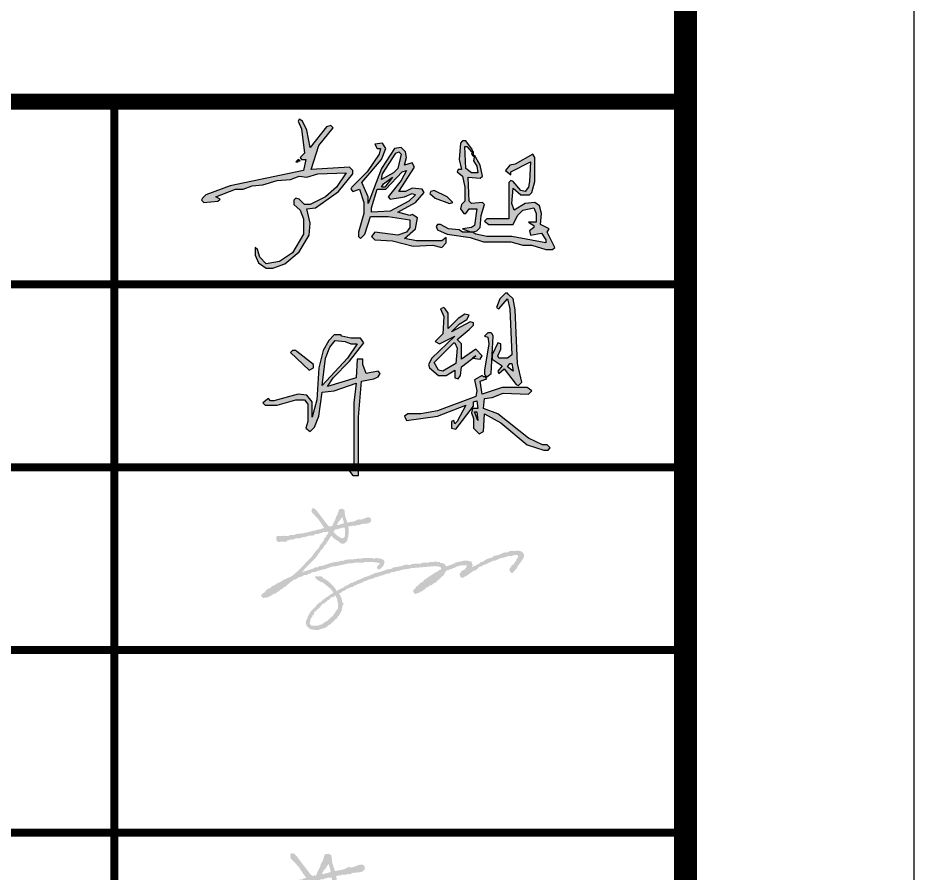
# Model space of a CAD drawing. Extents: x 169490 to 7584583, y -2399407 to 1374371.
# Drawn here: x 268354 to 272275, y 824016 to 827758 of the extents above; entities that cross this region are included whole.
import ezdxf

# ---------------------------------------------------------------- set-up
doc = ezdxf.new("R2010")
doc.units = 0
doc.header["$LTSCALE"] = 100
doc.layers.get('0').update_dxf_attribs({"linetype": 'CONTINUOUS'})
doc.layers.add('图框', color=140, linetype='CONTINUOUS')
doc.layers.add('折板线', color=127, linetype='CONTINUOUS')

# ---------------------------------------------------------------- blocks, each defined once
blk = doc.blocks.new('2q3q2342q35q2343r5q23rwetr')
at = {"layer": '图框'}
for points, const_width in [([(3534617.7, 3134510.4), (3527617.7, 3134510.4)], 70), ([(3527617.7, 3134510.4), (3534617.7, 3134510.4)], 70), ([(3532117.7, 3128110.4), (3532117.7, 3134510.4)], 35), ([(3527617.7, 3133710.4), (3534617.7, 3133710.4)], 35), ([(3527617.7, 3132910.4), (3534617.7, 3132910.4)], 35), ([(3527617.7, 3132110.4), (3534617.7, 3132110.4)], 35), ([(3527617.7, 3131310.4), (3534617.7, 3131310.4)], 35)]:
    blk.add_lwpolyline(points, dxfattribs=dict(at, const_width=const_width))
blk = doc.blocks.new('ljc')
at = {"linetype": 'Continuous'}
h = blk.add_hatch(color=0, dxfattribs=at)
h.paths.add_polyline_path([(2022.82, 1567.67), (2018.82, 1563.67), (2019.82, 1561.67), (2023.82, 1561.67), (2021.82, 1551.67), (1954.82, 1537.67), (1932.82, 1529.67), (1929.82, 1526.67), (1928.82, 1524.67), (1930.82, 1522.67), (1943.82, 1523.67), (1945.82, 1525.67), (1941.82, 1527.67), (1959.82, 1534.67), (1966.82, 1534.67), (1974.82, 1537.67), (1984.82, 1538.67), (1997.82, 1542.67), (2009.82, 1543.67), (2017.82, 1546.67), (2024.82, 1545.67), (2034.82, 1548.67), (2060.82, 1549.67), (2051.82, 1536.67), (2041.82, 1527.67), (2027.82, 1520.67), (2022.82, 1520.67), (2017.82, 1525.67), (2014.82, 1526.67), (2012.82, 1524.67), (2012.82, 1520.67), (2018.82, 1515.67), (2021.82, 1507.67), (2021.82, 1493.67), (2011.82, 1476.67), (1999.82, 1468.67), (1987.82, 1466.67), (1981.82, 1472.67), (1979.82, 1479.67), (1977.82, 1481.67), (1977.82, 1474.67), (1980.82, 1467.67), (1987.82, 1462.67), (1993.82, 1462.67), (2004.82, 1466.67), (2017.82, 1477.67), (2026.82, 1492.67), (2027.82, 1503.67), (2024.82, 1516.67), (2032.82, 1517.67), (2053.82, 1532.67), (2066.82, 1548.67), (2066.82, 1551.67), (2063.82, 1554.67), (2028.82, 1552.67), (2035.82, 1574.67), (2048.82, 1590.67), (2046.82, 1592.67), (2042.82, 1591.67), (2027.82, 1572.67), (2024.82, 1588.67), (2020.82, 1596.67), (2017.82, 1598.67), (2016.82, 1596.67), (2019.82, 1589.67)])
h.paths.add_polyline_path([(2080.82, 1521.67), (2080.82, 1527.67), (2074.82, 1540.67), (2092.82, 1561.67), (2096.82, 1571.67), (2093.82, 1576.67), (2086.82, 1575.67), (2088.82, 1571.67), (2091.82, 1571.67), (2090.82, 1566.67), (2079.82, 1550.67), (2065.82, 1536.67), (2064.82, 1534.67), (2066.82, 1532.67), (2072.82, 1534.67), (2076.82, 1522.67), (2076.82, 1512.67), (2071.82, 1495.67), (2071.82, 1491.67), (2073.82, 1489.67), (2077.82, 1493.67), (2082.82, 1509.67), (2098.82, 1509.67), (2118.82, 1506.67), (2118.82, 1499.67), (2115.82, 1495.67), (2107.82, 1492.67), (2086.82, 1495.67), (2083.82, 1491.67), (2086.82, 1488.67), (2102.82, 1487.67), (2121.82, 1482.67), (2139.82, 1483.67), (2147.82, 1481.67), (2151.82, 1485.67), (2151.82, 1490.67), (2147.82, 1487.67), (2124.82, 1487.67), (2113.82, 1489.67), (2123.82, 1498.67), (2125.82, 1508.67), (2120.82, 1511.67), (2118.82, 1510.67), (2107.82, 1513.67), (2123.82, 1522.67), (2131.82, 1531.67), (2129.82, 1534.67), (2120.82, 1535.67), (2114.82, 1532.67), (2108.82, 1532.67), (2122.82, 1554.67), (2120.82, 1558.67), (2113.82, 1556.67), (2115.82, 1563.67), (2114.82, 1568.67), (2110.82, 1572.67), (2104.82, 1571.67), (2092.82, 1553.67)])
h.paths.add_polyline_path([(2088.82, 1534.67), (2096.82, 1534.67), (2111.82, 1550.67), (2115.82, 1551.67), (2110.82, 1542.67), (2098.82, 1527.67), (2100.82, 1525.67), (2113.82, 1527.67), (2120.82, 1530.67), (2123.82, 1529.67), (2117.82, 1523.67), (2100.82, 1514.67), (2083.82, 1513.67), (2083.82, 1517.67)], flags=16)
h.paths.add_polyline_path([(2092.82, 1536.67), (2094.82, 1539.67), (2102.82, 1545.67), (2095.82, 1536.67)], flags=16)
h.paths.add_polyline_path([(2092.82, 1543.67), (2093.82, 1548.67), (2105.82, 1567.67), (2108.82, 1568.67), (2110.82, 1566.67), (2107.82, 1553.67), (2103.82, 1549.67)], flags=16)
h.paths.add_polyline_path([(2140.82, 1533.67), (2137.82, 1532.67), (2136.82, 1530.67), (2141.82, 1526.67), (2154.82, 1521.67), (2157.82, 1522.67), (2152.82, 1527.67)])
h.paths.add_polyline_path([(2174.82, 1521.67), (2172.82, 1523.67), (2171.82, 1545.67), (2182.82, 1544.67), (2184.82, 1546.67), (2182.82, 1556.67), (2177.82, 1565.67), (2176.82, 1560.67), (2179.82, 1555.67), (2180.82, 1549.67), (2174.82, 1549.67), (2169.82, 1553.67), (2168.82, 1573.67), (2170.82, 1573.67), (2174.82, 1568.67), (2175.82, 1570.67), (2169.82, 1578.67), (2166.82, 1578.67), (2164.82, 1576.67), (2163.82, 1561.67), (2165.82, 1552.67), (2162.82, 1552.67), (2161.82, 1550.67), (2166.82, 1546.67), (2168.82, 1536.67), (2168.82, 1523.67), (2165.82, 1520.67), (2164.82, 1516.67), (2167.82, 1512.67), (2169.82, 1512.67), (2172.82, 1516.67), (2179.82, 1516.67), (2177.82, 1501.67), (2174.82, 1499.67), (2166.82, 1498.67), (2174.82, 1495.67), (2179.82, 1496.67), (2182.82, 1499.67), (2183.82, 1510.67), (2186.82, 1520.67), (2184.82, 1522.67)])
h.paths.add_polyline_path([(2232.82, 1541.67), (2232.82, 1563.67), (2230.82, 1566.67), (2214.82, 1557.67), (2209.82, 1556.67), (2205.82, 1551.67), (2210.82, 1547.67), (2210.82, 1550.67), (2228.82, 1559.67), (2227.82, 1541.67), (2226.82, 1536.67), (2223.82, 1532.67), (2219.82, 1533.67), (2212.82, 1541.67), (2210.82, 1542.67), (2208.82, 1540.67), (2208.82, 1507.67), (2188.82, 1507.67), (2186.82, 1505.67), (2190.82, 1502.67), (2212.82, 1502.67), (2216.82, 1510.67), (2221.82, 1515.67), (2231.82, 1517.67), (2233.82, 1512.67), (2233.82, 1504.67), (2226.82, 1504.67), (2231.82, 1501.67), (2231.82, 1499.67), (2227.82, 1496.67), (2228.82, 1492.67), (2238.82, 1494.67), (2242.82, 1488.67), (2242.82, 1485.67), (2211.82, 1491.67), (2188.82, 1491.67), (2178.82, 1493.67), (2175.82, 1495.67), (2166.82, 1495.67), (2163.82, 1497.67), (2153.82, 1498.67), (2146.82, 1502.67), (2143.82, 1502.67), (2142.82, 1500.67), (2143.82, 1497.67), (2152.82, 1493.67), (2173.82, 1490.67), (2185.82, 1486.67), (2210.82, 1486.67), (2221.82, 1483.67), (2229.82, 1483.67), (2242.82, 1479.67), (2248.82, 1479.67), (2250.82, 1481.67), (2243.82, 1495.67), (2245.82, 1498.67), (2237.82, 1502.67), (2238.82, 1512.67), (2236.82, 1519.67), (2232.82, 1522.67), (2223.82, 1521.67), (2213.82, 1515.67), (2211.82, 1521.67), (2212.82, 1535.67), (2219.82, 1529.67), (2227.82, 1529.67), (2229.82, 1531.67)])
at = {"color": 0, "linetype": 'Continuous', "elevation": 16426272}
for points in [[(1929.82, 1526.67), (1928.82, 1524.67), (1930.82, 1522.67), (1943.82, 1523.67), (1945.82, 1525.67), (1941.82, 1527.67), (1959.82, 1534.67), (1966.82, 1534.67), (1974.82, 1537.67), (1984.82, 1538.67), (1997.82, 1542.67), (2009.82, 1543.67), (2017.82, 1546.67), (2024.82, 1545.67), (2034.82, 1548.67), (2060.82, 1549.67), (2051.82, 1536.67), (2041.82, 1527.67), (2027.82, 1520.67), (2022.82, 1520.67), (2017.82, 1525.67), (2014.82, 1526.67), (2012.82, 1524.67), (2012.82, 1520.67), (2018.82, 1515.67), (2021.82, 1507.67), (2021.82, 1493.67), (2011.82, 1476.67), (1999.82, 1468.67), (1987.82, 1466.67), (1981.82, 1472.67), (1979.82, 1479.67), (1977.82, 1481.67), (1977.82, 1474.67), (1980.82, 1467.67), (1987.82, 1462.67), (1993.82, 1462.67), (2004.82, 1466.67), (2017.82, 1477.67), (2026.82, 1492.67), (2027.82, 1503.67), (2024.82, 1516.67), (2032.82, 1517.67), (2053.82, 1532.67), (2066.82, 1548.67), (2066.82, 1551.67), (2063.82, 1554.67), (2028.82, 1552.67), (2035.82, 1574.67), (2048.82, 1590.67), (2046.82, 1592.67), (2042.82, 1591.67), (2027.82, 1572.67), (2024.82, 1588.67), (2020.82, 1596.67), (2017.82, 1598.67), (2016.82, 1596.67), (2019.82, 1589.67), (2022.82, 1567.67), (2018.82, 1563.67), (2019.82, 1561.67), (2023.82, 1561.67), (2021.82, 1551.67), (1954.82, 1537.67), (1932.82, 1529.67), (1929.82, 1526.67)], [(2162.82, 1552.67), (2161.82, 1550.67), (2166.82, 1546.67), (2168.82, 1536.67), (2168.82, 1523.67), (2165.82, 1520.67), (2164.82, 1516.67), (2167.82, 1512.67), (2169.82, 1512.67), (2172.82, 1516.67), (2179.82, 1516.67), (2177.82, 1501.67), (2174.82, 1499.67), (2166.82, 1498.67), (2174.82, 1495.67), (2179.82, 1496.67), (2182.82, 1499.67), (2183.82, 1510.67), (2186.82, 1520.67), (2184.82, 1522.67), (2174.82, 1521.67), (2172.82, 1523.67), (2171.82, 1545.67), (2182.82, 1544.67), (2184.82, 1546.67), (2182.82, 1556.67), (2177.82, 1565.67), (2176.82, 1560.67), (2179.82, 1555.67), (2180.82, 1549.67), (2174.82, 1549.67), (2169.82, 1553.67), (2168.82, 1573.67), (2170.82, 1573.67), (2174.82, 1568.67), (2175.82, 1570.67), (2169.82, 1578.67), (2166.82, 1578.67), (2164.82, 1576.67), (2163.82, 1561.67), (2165.82, 1552.67), (2162.82, 1552.67)], [(2065.82, 1536.67), (2064.82, 1534.67), (2066.82, 1532.67), (2072.82, 1534.67), (2076.82, 1522.67), (2076.82, 1512.67), (2071.82, 1495.67), (2071.82, 1491.67), (2073.82, 1489.67), (2077.82, 1493.67), (2082.82, 1509.67), (2098.82, 1509.67), (2118.82, 1506.67), (2118.82, 1499.67), (2115.82, 1495.67), (2107.82, 1492.67), (2086.82, 1495.67), (2083.82, 1491.67), (2086.82, 1488.67), (2102.82, 1487.67), (2121.82, 1482.67), (2139.82, 1483.67), (2147.82, 1481.67), (2151.82, 1485.67), (2151.82, 1490.67), (2147.82, 1487.67), (2124.82, 1487.67), (2113.82, 1489.67), (2123.82, 1498.67), (2125.82, 1508.67), (2120.82, 1511.67), (2118.82, 1510.67), (2107.82, 1513.67), (2123.82, 1522.67), (2131.82, 1531.67), (2129.82, 1534.67), (2120.82, 1535.67), (2114.82, 1532.67), (2108.82, 1532.67), (2122.82, 1554.67), (2120.82, 1558.67), (2113.82, 1556.67), (2115.82, 1563.67), (2114.82, 1568.67), (2110.82, 1572.67), (2104.82, 1571.67), (2092.82, 1553.67), (2080.82, 1521.67), (2080.82, 1527.67), (2074.82, 1540.67), (2092.82, 1561.67), (2096.82, 1571.67), (2093.82, 1576.67), (2086.82, 1575.67), (2088.82, 1571.67), (2091.82, 1571.67), (2090.82, 1566.67), (2079.82, 1550.67), (2065.82, 1536.67)], [(2092.82, 1543.67), (2093.82, 1548.67), (2105.82, 1567.67), (2108.82, 1568.67), (2110.82, 1566.67), (2107.82, 1553.67), (2103.82, 1549.67), (2092.82, 1543.67)], [(2176.82, 1568.67), (2175.82, 1569.67), (2174.82, 1566.67), (2176.82, 1564.67), (2176.82, 1568.67)], [(2015.82, 1560.67), (2014.82, 1559.67), (2016.82, 1559.67), (2015.82, 1560.67)], [(2016.82, 1561.67), (2015.82, 1560.67), (2018.82, 1560.67), (2016.82, 1561.67)], [(2143.82, 1502.67), (2142.82, 1500.67), (2143.82, 1497.67), (2152.82, 1493.67), (2173.82, 1490.67), (2185.82, 1486.67), (2210.82, 1486.67), (2221.82, 1483.67), (2229.82, 1483.67), (2242.82, 1479.67), (2248.82, 1479.67), (2250.82, 1481.67), (2243.82, 1495.67), (2245.82, 1498.67), (2237.82, 1502.67), (2238.82, 1512.67), (2236.82, 1519.67), (2232.82, 1522.67), (2223.82, 1521.67), (2213.82, 1515.67), (2211.82, 1521.67), (2212.82, 1535.67), (2219.82, 1529.67), (2227.82, 1529.67), (2229.82, 1531.67), (2232.82, 1541.67), (2232.82, 1563.67), (2230.82, 1566.67), (2214.82, 1557.67), (2209.82, 1556.67), (2205.82, 1551.67), (2210.82, 1547.67), (2210.82, 1550.67), (2228.82, 1559.67), (2227.82, 1541.67), (2226.82, 1536.67), (2223.82, 1532.67), (2219.82, 1533.67), (2212.82, 1541.67), (2210.82, 1542.67), (2208.82, 1540.67), (2208.82, 1507.67), (2188.82, 1507.67), (2186.82, 1505.67), (2190.82, 1502.67), (2212.82, 1502.67), (2216.82, 1510.67), (2221.82, 1515.67), (2231.82, 1517.67), (2233.82, 1512.67), (2233.82, 1504.67), (2226.82, 1504.67), (2231.82, 1501.67), (2231.82, 1499.67), (2227.82, 1496.67), (2228.82, 1492.67), (2238.82, 1494.67), (2242.82, 1488.67), (2242.82, 1485.67), (2211.82, 1491.67), (2188.82, 1491.67), (2178.82, 1493.67), (2175.82, 1495.67), (2166.82, 1495.67), (2163.82, 1497.67), (2153.82, 1498.67), (2146.82, 1502.67), (2143.82, 1502.67)], [(2083.82, 1513.67), (2083.82, 1517.67), (2088.82, 1534.67), (2096.82, 1534.67), (2111.82, 1550.67), (2115.82, 1551.67), (2110.82, 1542.67), (2098.82, 1527.67), (2100.82, 1525.67), (2113.82, 1527.67), (2120.82, 1530.67), (2123.82, 1529.67), (2117.82, 1523.67), (2100.82, 1514.67), (2083.82, 1513.67)], [(2092.82, 1536.67), (2094.82, 1539.67), (2102.82, 1545.67), (2095.82, 1536.67), (2092.82, 1536.67)], [(2137.82, 1532.67), (2136.82, 1530.67), (2141.82, 1526.67), (2154.82, 1521.67), (2157.82, 1522.67), (2152.82, 1527.67), (2140.82, 1533.67), (2137.82, 1532.67)]]:
    blk.add_lwpolyline(points, dxfattribs=at)
blk = doc.blocks.new('A$C6AF37BC7')
h = blk.add_hatch(color=256)
h.paths.add_polyline_path([(660, -48), (672, -48), (678, -96)], flags=16)
h.paths.add_polyline_path([(708, 144), (702, 150), (660, 126), (672, 66), (666, 36), (456, -42), (366, -60), (294, -60), (276, -72), (288, -96), (456, -72), (612, -12), (564, -102), (552, -114), (546, -96), (534, -102), (534, -138), (558, -144), (654, -18), (654, 6), (672, 12), (678, -30), (648, -30), (642, -54), (654, -84), (654, -138), (684, -168), (708, -156), (714, -60), (804, -108), (948, -228), (1038, -258), (1062, -258), (1074, -246), (1056, -228), (1032, -228), (954, -192), (786, -60), (708, -30), (714, 24), (756, 30), (816, 54), (954, 48), (972, 66), (948, 84), (810, 84), (702, 48), (690, 120), (726, 132), (720, 144)])
h.paths.add_polyline_path([(852, 216), (864, 216), (870, 174), (840, 198)], flags=16)
h.paths.add_polyline_path([(-312, 282), (-318, 288), (-336, 288), (-348, 276), (-246, 180), (-222, 192), (-222, 210)], flags=17)
h.paths.add_polyline_path([(546, 330), (552, 330), (564, 300), (558, 216), (486, 174), (462, 180), (438, 222)], flags=16)
h.paths.add_polyline_path([(-102, 342), (-48, 336), (-18, 324), (18, 324), (-36, 246), (-174, 96), (-156, 246), (-132, 306)], flags=16)
h.paths.add_polyline_path([(-66, 366), (-72, 372), (-108, 372), (-138, 342), (-168, 288), (-192, 192), (-204, 18), (-228, -78), (-228, 6), (-258, 42), (-306, 48), (-438, 12), (-456, 12), (-468, 24), (-498, 0), (-486, -12), (-420, -12), (-318, 18), (-270, 18), (-252, -6), (-252, -102), (-264, -138), (-240, -156), (-216, -132), (-192, -72), (-174, 60), (-108, 66), (12, 108), (0, 0), (0, -366), (-18, -342), (-24, -372), (-6, -396), (24, -396), (24, -78), (42, 120), (108, 132), (132, 144), (144, 162), (132, 174), (66, 162), (48, 210), (48, 240), (18, 240), (12, 138), (-144, 90), (-114, 138), (-24, 228), (54, 330), (36, 354), (-18, 354)])
h.paths.add_polyline_path([(756, 378), (750, 384), (732, 384), (714, 366), (732, 360), (738, 324), (714, 180), (714, 156), (726, 144), (750, 162), (762, 366)])
h.paths.add_polyline_path([(498, 516), (492, 522), (474, 516), (492, 474), (486, 378), (444, 336), (468, 324), (552, 366), (426, 246), (408, 210), (414, 192), (462, 150), (504, 150), (552, 180), (552, 138), (570, 132), (582, 150), (588, 198), (666, 258), (648, 246), (690, 240), (702, 258), (666, 294), (588, 240), (588, 324), (564, 348), (630, 402), (654, 426), (654, 438), (636, 444), (534, 390), (576, 432), (618, 456), (630, 480), (606, 486), (570, 462), (516, 408), (516, 492)])
h.paths.add_polyline_path([(846, 594), (840, 600), (828, 600), (798, 570), (780, 522), (792, 516), (840, 570), (852, 516), (864, 264), (840, 246), (792, 246), (786, 258), (804, 294), (804, 324), (786, 330), (756, 264), (756, 240), (810, 204), (786, 174), (792, 162), (822, 186), (888, 102), (900, 96), (918, 114), (894, 216), (882, 510), (870, 570)])
at = {"linetype": 'Continuous'}
for points in [[(846, 594), (840, 600), (828, 600), (798, 570), (780, 522), (792, 516), (840, 570), (852, 516), (864, 264), (840, 246), (792, 246), (786, 258), (804, 294), (804, 324), (786, 330), (756, 264), (756, 240), (810, 204), (786, 174), (792, 162), (822, 186), (888, 102), (900, 96), (918, 114), (894, 216), (882, 510), (870, 570), (846, 594)], [(498, 516), (492, 522), (474, 516), (492, 474), (486, 378), (444, 336), (468, 324), (552, 366), (426, 246), (408, 210), (414, 192), (462, 150), (504, 150), (552, 180), (552, 138), (570, 132), (582, 150), (588, 198), (666, 258), (648, 246), (690, 240), (702, 258), (666, 294), (588, 240), (588, 324), (564, 348), (630, 402), (654, 426), (654, 438), (636, 444), (534, 390), (576, 432), (618, 456), (630, 480), (606, 486), (570, 462), (516, 408), (516, 492), (498, 516)], [(-66, 366), (-72, 372), (-108, 372), (-138, 342), (-168, 288), (-192, 192), (-204, 18), (-228, -78), (-228, 6), (-258, 42), (-306, 48), (-438, 12), (-456, 12), (-468, 24), (-498, 0), (-486, -12), (-420, -12), (-318, 18), (-270, 18), (-252, -6), (-252, -102), (-264, -138), (-240, -156), (-216, -132), (-192, -72), (-174, 60), (-108, 66), (12, 108), (0, 0), (0, -366), (-18, -342), (-24, -372), (-6, -396), (24, -396), (24, -78), (42, 120), (108, 132), (132, 144), (144, 162), (132, 174), (66, 162), (48, 210), (48, 240), (18, 240), (12, 138), (-144, 90), (-114, 138), (-24, 228), (54, 330), (36, 354), (-18, 354), (-66, 366)], [(756, 378), (750, 384), (732, 384), (714, 366), (732, 360), (738, 324), (714, 180), (714, 156), (726, 144), (750, 162), (762, 366), (756, 378)], [(-102, 342), (-48, 336), (-18, 324), (18, 324), (-36, 246), (-174, 96), (-156, 246), (-132, 306), (-102, 342)], [(546, 330), (552, 330), (564, 300), (558, 216), (486, 174), (462, 180), (438, 222), (546, 330)], [(-312, 282), (-318, 288), (-336, 288), (-348, 276), (-246, 180), (-222, 192), (-222, 210), (-312, 282)], [(852, 216), (864, 216), (870, 174), (840, 198), (852, 216)], [(708, 144), (702, 150), (660, 126), (672, 66), (666, 36), (456, -42), (366, -60), (294, -60), (276, -72), (288, -96), (456, -72), (612, -12), (564, -102), (552, -114), (546, -96), (534, -102), (534, -138), (558, -144), (654, -18), (654, 6), (672, 12), (678, -30), (648, -30), (642, -54), (654, -84), (654, -138), (684, -168), (708, -156), (714, -60), (804, -108), (948, -228), (1038, -258), (1062, -258), (1074, -246), (1056, -228), (1032, -228), (954, -192), (786, -60), (708, -30), (714, 24), (756, 30), (816, 54), (954, 48), (972, 66), (948, 84), (810, 84), (702, 48), (690, 120), (726, 132), (720, 144), (708, 144)], [(660, -48), (672, -48), (678, -96), (660, -48)]]:
    blk.add_lwpolyline(points, dxfattribs=at)
blk = doc.blocks.new('BW-24077350', base_point=(255125.4, 886283, -78846105.6))
at = {"linetype": 'Continuous'}
h = blk.add_hatch(color=7, dxfattribs=at)
h.dxf.hatch_style = 1
h.paths.add_polyline_path([(255718.7, 890775.6), (255718.7, 890780.4), (255723.5, 890785.2), (255721.9, 890788.4), (255728.3, 890793.2), (255741.1, 890812.4), (255749.1, 890783.6)], flags=16)
h.paths.add_polyline_path([(255704.3, 890745.2), (255704.3, 890750), (255712.3, 890758), (255720.3, 890758), (255741.1, 890764.4), (255752.3, 890764.4), (255753.9, 890734), (255750.7, 890722.8), (255747.5, 890719.6), (255737.9, 890718), (255715.5, 890732.4)], flags=16)
h.paths.add_polyline_path([(255598.7, 890343.6), (255603.5, 890367.6), (255609.9, 890374), (255609.9, 890380.4), (255616.3, 890383.6), (255619.5, 890396.4), (255624.3, 890398), (255633.9, 890409.2), (255640.3, 890412.4), (255654.7, 890431.6), (255662.7, 890433.2), (255675.5, 890446), (255685.1, 890450.8), (255691.5, 890458.8), (255704.3, 890462), (255709.1, 890466.8), (255712.3, 890466.8), (255713.9, 890460.4), (255718.7, 890455.6), (255720.3, 890441.2), (255723.5, 890434.8), (255721.9, 890410.8), (255697.9, 890375.6), (255694.7, 890375.6), (255675.5, 890356.4), (255672.3, 890356.4), (255649.9, 890340.4), (255643.5, 890340.4), (255637.1, 890335.6), (255606.7, 890335.6)], flags=16)
h.paths.add_polyline_path([(255582.7, 890351.6), (255581.1, 890350), (255585.9, 890334), (255597.1, 890322.8), (255613.1, 890318), (255638.7, 890316.4), (255641.9, 890319.6), (255665.9, 890326), (255677.1, 890332.4), (255681.9, 890338.8), (255689.9, 890342), (255697.9, 890351.6), (255701.1, 890350), (255702.7, 890354.8), (255720.3, 890370.8), (255720.3, 890374), (255726.7, 890380.4), (255737.9, 890399.6), (255742.7, 890423.6), (255747.5, 890431.6), (255741.1, 890439.6), (255737.9, 890457.2), (255734.7, 890460.4), (255733.1, 890468.4), (255728.3, 890473.2), (255728.3, 890478), (255733.1, 890478), (255742.7, 890486), (255755.5, 890490.8), (255760.3, 890497.2), (255766.7, 890497.2), (255773.1, 890502), (255790.7, 890506.8), (255793.9, 890511.6), (255798.7, 890511.6), (255813.1, 890519.6), (255819.5, 890519.6), (255821.1, 890522.8), (255829.1, 890524.4), (255838.7, 890530.8), (255845.1, 890530.8), (255851.5, 890535.6), (255880.3, 890543.6), (255883.5, 890546.8), (255899.5, 890550), (255907.5, 890554.8), (255913.9, 890554.8), (255934.7, 890562.8), (255942.7, 890562.8), (255958.7, 890570.8), (255966.7, 890569.2), (255976.3, 890574), (255995.5, 890577.2), (255998.7, 890580.4), (256003.5, 890578.8), (256008.3, 890582), (256030.7, 890583.6), (256037.1, 890586.8), (256145.9, 890596.4), (256163.5, 890594.8), (256171.5, 890591.6), (256174.7, 890586.8), (256171.5, 890580.4), (256165.1, 890578.8), (256158.7, 890572.4), (256149.1, 890569.2), (256099.5, 890535.6), (256093.1, 890527.6), (256083.5, 890522.8), (256077.1, 890514.8), (256073.9, 890514.8), (256070.7, 890508.4), (256064.3, 890508.4), (256061.1, 890505.2), (256064.3, 890502), (256051.5, 890490.8), (256053.1, 890481.2), (256062.7, 890473.2), (256069.1, 890478), (256075.5, 890478), (256083.5, 890484.4), (256089.9, 890486), (256112.3, 890503.6), (256120.3, 890506.8), (256123.5, 890511.6), (256129.9, 890511.6), (256141.1, 890521.2), (256147.5, 890522.8), (256185.9, 890558), (256193.9, 890572.4), (256200.3, 890578.8), (256205.1, 890577.2), (256209.9, 890582), (256224.3, 890585.2), (256225.9, 890588.4), (256232.3, 890588.4), (256238.7, 890593.2), (256261.1, 890599.6), (256286.7, 890599.6), (256283.5, 890590), (256277.1, 890582), (256264.3, 890575.6), (256254.7, 890561.2), (256257.9, 890548.4), (256264.3, 890545.2), (256272.3, 890545.2), (256277.1, 890551.6), (256281.9, 890551.6), (256315.5, 890575.6), (256326.7, 890578.8), (256341.1, 890593.2), (256353.9, 890596.4), (256358.7, 890602.8), (256361.9, 890601.2), (256403.5, 890620.4), (256409.9, 890620.4), (256430.7, 890630), (256462.7, 890638), (256465.9, 890641.2), (256483.5, 890641.2), (256499.5, 890646), (256510.7, 890642.8), (256510.7, 890634.8), (256502.7, 890625.2), (256502.7, 890620.4), (256496.3, 890614), (256493.1, 890606), (256483.5, 890599.6), (256472.3, 890582), (256475.5, 890572.4), (256481.9, 890566), (256488.3, 890567.6), (256505.9, 890588.4), (256510.7, 890599.6), (256521.9, 890612.4), (256521.9, 890615.6), (256528.3, 890622), (256536.3, 890636.4), (256536.3, 890649.2), (256526.7, 890660.4), (256512.3, 890663.6), (256473.9, 890662), (256461.1, 890655.6), (256453.1, 890657.2), (256422.7, 890644.4), (256405.1, 890641.2), (256398.7, 890634.8), (256376.3, 890628.4), (256355.5, 890615.6), (256347.5, 890614), (256336.3, 890604.4), (256331.5, 890604.4), (256326.7, 890599.6), (256307.5, 890591.6), (256312.3, 890601.2), (256305.9, 890617.2), (256296.3, 890617.2), (256291.5, 890620.4), (256275.5, 890620.4), (256238.7, 890612.4), (256227.5, 890606), (256195.5, 890594.8), (256190.7, 890604.4), (256177.9, 890610.8), (256171.5, 890609.2), (256168.3, 890614), (256149.1, 890615.6), (256123.5, 890614), (256118.7, 890610.8), (256102.7, 890612.4), (256091.5, 890610.8), (256086.7, 890607.6), (256057.9, 890607.6), (256048.3, 890604.4), (256045.1, 890606), (256038.7, 890601.2), (256022.7, 890602.8), (256006.7, 890599.6), (256001.9, 890596.4), (255961.9, 890590), (255958.7, 890585.2), (255937.9, 890582), (255912.3, 890572.4), (255880.3, 890564.4), (255875.5, 890559.6), (255872.3, 890561.2), (255853.1, 890551.6), (255843.5, 890550), (255813.1, 890535.6), (255808.3, 890535.6), (255797.1, 890527.6), (255792.3, 890527.6), (255785.9, 890522.8), (255779.5, 890522.8), (255761.9, 890511.6), (255753.9, 890510), (255745.9, 890502), (255741.1, 890502), (255737.9, 890497.2), (255733.1, 890497.2), (255717.1, 890487.6), (255705.9, 890505.2), (255686.7, 890524.4), (255667.5, 890538.8), (255659.5, 890542), (255649.9, 890551.6), (255624.3, 890551.6), (255621.1, 890548.4), (255632.3, 890535.6), (255649.9, 890526), (255654.7, 890526), (255689.9, 890497.2), (255701.1, 890482.8), (255701.1, 890478), (255688.3, 890471.6), (255677.1, 890462), (255670.7, 890460.4), (255664.3, 890452.4), (255656.3, 890449.2), (255648.3, 890439.6), (255640.3, 890436.4), (255601.9, 890396.4), (255589.1, 890372.4), (255589.1, 890366), (255584.3, 890361.2)])
h.paths.add_polyline_path([(255389.1, 890473.2), (255387.5, 890471.6), (255387.5, 890463.6), (255395.5, 890457.2), (255413.1, 890458.8), (255435.5, 890470), (255438.7, 890474.8), (255449.9, 890476.4), (255457.9, 890484.4), (255464.3, 890486), (255470.7, 890494), (255480.3, 890497.2), (255483.5, 890503.6), (255488.3, 890503.6), (255520.3, 890530.8), (255523.5, 890530.8), (255528.3, 890537.2), (255537.9, 890538.8), (255552.3, 890548.4), (255561.9, 890550), (255577.9, 890558), (255587.5, 890558), (255592.3, 890562.8), (255603.5, 890564.4), (255608.3, 890569.2), (255624.3, 890570.8), (255635.5, 890577.2), (255638.7, 890575.6), (255641.9, 890578.8), (255661.1, 890582), (255697.9, 890594.8), (255707.5, 890594.8), (255773.1, 890609.2), (255777.9, 890607.6), (255801.9, 890612.4), (255833.9, 890610.8), (255838.7, 890614), (255880.3, 890614), (255905.9, 890609.2), (255902.7, 890602.8), (255894.7, 890596.4), (255893.1, 890588.4), (255897.9, 890582), (255905.9, 890582), (255920.3, 890596.4), (255926.7, 890614), (255921.9, 890623.6), (255905.9, 890630), (255888.3, 890631.6), (255878.7, 890628.4), (255872.3, 890631.6), (255833.9, 890631.6), (255817.9, 890628.4), (255809.9, 890630), (255801.9, 890626.8), (255793.9, 890628.4), (255787.5, 890625.2), (255781.1, 890626.8), (255753.9, 890623.6), (255744.3, 890618.8), (255737.9, 890620.4), (255725.1, 890615.6), (255704.3, 890614), (255701.1, 890610.8), (255699.5, 890612.4), (255654.7, 890598), (255640.3, 890596.4), (255633.9, 890591.6), (255619.5, 890590), (255617.9, 890586.8), (255565.1, 890569.2), (255577.9, 890585.2), (255624.3, 890631.6), (255649.9, 890668.4), (255659.5, 890678), (255661.1, 890686), (255667.5, 890689.2), (255693.1, 890729.2), (255705.9, 890716.4), (255726.7, 890703.6), (255734.7, 890695.6), (255749.1, 890694), (255758.7, 890702), (255765.1, 890711.6), (255763.5, 890714.8), (255766.7, 890721.2), (255769.9, 890746.8), (255769.9, 890762.8), (255766.7, 890766), (255768.3, 890769.2), (255777.9, 890772.4), (255782.7, 890770.8), (255787.5, 890774), (255803.5, 890774), (255808.3, 890777.2), (255816.3, 890775.6), (255824.3, 890780.4), (255856.3, 890783.6), (255867.5, 890791.6), (255867.5, 890802.8), (255861.1, 890809.2), (255849.9, 890809.2), (255822.7, 890799.6), (255811.5, 890801.2), (255795.5, 890793.2), (255763.5, 890786.8), (255753.9, 890815.6), (255750.7, 890842.8), (255741.1, 890847.6), (255729.9, 890846), (255726.7, 890842.8), (255720.3, 890822), (255713.9, 890812.4), (255712.3, 890804.4), (255696.3, 890770.8), (255691.5, 890772.4), (255688.3, 890769.2), (255680.3, 890772.4), (255627.5, 890841.2), (255617.9, 890849.2), (255611.5, 890849.2), (255606.7, 890846), (255608.3, 890831.6), (255635.5, 890802.8), (255662.7, 890762.8), (255653.1, 890761.2), (255649.9, 890758), (255627.5, 890754.8), (255624.3, 890751.6), (255616.3, 890751.6), (255581.1, 890742), (255576.3, 890743.6), (255574.7, 890740.4), (255541.1, 890737.2), (255528.3, 890732.4), (255513.9, 890732.4), (255504.3, 890727.6), (255494.7, 890727.6), (255489.9, 890730.8), (255486.7, 890727.6), (255456.3, 890727.6), (255453.1, 890724.4), (255453.1, 890710), (255459.5, 890702), (255486.7, 890703.6), (255493.1, 890700.4), (255497.9, 890706.8), (255517.1, 890713.2), (255521.9, 890711.6), (255539.5, 890718), (255555.5, 890718), (255560.3, 890721.2), (255566.7, 890721.2), (255569.9, 890724.4), (255574.7, 890722.8), (255600.3, 890730.8), (255606.7, 890729.2), (255619.5, 890732.4), (255622.7, 890737.2), (255637.1, 890737.2), (255645.1, 890742), (255651.5, 890740.4), (255656.3, 890745.2), (255677.1, 890746.8), (255680.3, 890745.2), (255680.3, 890740.4), (255672.3, 890730.8), (255670.7, 890724.4), (255664.3, 890719.6), (255659.5, 890706.8), (255645.1, 890689.2), (255635.5, 890671.6), (255629.1, 890666.8), (255606.7, 890636.4), (255545.9, 890574), (255521.9, 890553.2), (255480.3, 890534), (255469.1, 890526), (255457.9, 890522.8), (255451.5, 890516.4), (255433.9, 890508.4), (255421.1, 890497.2), (255414.7, 890497.2), (255400.3, 890481.2)])
h = blk.add_hatch(color=7, dxfattribs=at)
h.dxf.hatch_style = 1
h.paths.add_polyline_path([(255653.4, 889247.6), (255653.4, 889253.6), (255659.4, 889259.6), (255657.4, 889263.6), (255665.4, 889269.6), (255681.4, 889293.6), (255691.4, 889257.6)], flags=16)
h.paths.add_polyline_path([(255635.4, 889209.6), (255635.4, 889215.6), (255645.4, 889225.6), (255655.4, 889225.6), (255681.4, 889233.6), (255695.4, 889233.6), (255697.4, 889195.6), (255693.4, 889181.6), (255689.4, 889177.6), (255677.4, 889175.6), (255649.4, 889193.6)], flags=16)
h.paths.add_polyline_path([(255503.4, 888707.6), (255509.4, 888737.6), (255517.4, 888745.6), (255517.4, 888753.6), (255525.4, 888757.6), (255529.4, 888773.6), (255535.4, 888775.6), (255547.4, 888789.6), (255555.4, 888793.6), (255573.4, 888817.6), (255583.4, 888819.6), (255599.4, 888835.6), (255611.4, 888841.6), (255619.4, 888851.6), (255635.4, 888855.6), (255641.4, 888861.6), (255645.4, 888861.6), (255647.4, 888853.6), (255653.4, 888847.6), (255655.4, 888829.6), (255659.4, 888821.6), (255657.4, 888791.6), (255627.4, 888747.6), (255623.4, 888747.6), (255599.4, 888723.6), (255595.4, 888723.6), (255567.4, 888703.6), (255559.4, 888703.6), (255551.4, 888697.6), (255513.4, 888697.6)], flags=16)
h.paths.add_polyline_path([(255483.4, 888717.6), (255481.4, 888715.6), (255487.4, 888695.6), (255501.4, 888681.6), (255521.4, 888675.6), (255553.4, 888673.6), (255557.4, 888677.6), (255587.4, 888685.6), (255601.4, 888693.6), (255607.4, 888701.6), (255617.4, 888705.6), (255627.4, 888717.6), (255631.4, 888715.6), (255633.4, 888721.6), (255655.4, 888741.6), (255655.4, 888745.6), (255663.4, 888753.6), (255677.4, 888777.6), (255683.4, 888807.6), (255689.4, 888817.6), (255681.4, 888827.6), (255677.4, 888849.6), (255673.4, 888853.6), (255671.4, 888863.6), (255665.4, 888869.6), (255665.4, 888875.6), (255671.4, 888875.6), (255683.4, 888885.6), (255699.4, 888891.6), (255705.4, 888899.6), (255713.4, 888899.6), (255721.4, 888905.6), (255743.4, 888911.6), (255747.4, 888917.6), (255753.4, 888917.6), (255771.4, 888927.6), (255779.4, 888927.6), (255781.4, 888931.6), (255791.4, 888933.6), (255803.4, 888941.6), (255811.4, 888941.6), (255819.4, 888947.6), (255855.4, 888957.6), (255859.4, 888961.6), (255879.4, 888965.6), (255889.4, 888971.6), (255897.4, 888971.6), (255923.4, 888981.6), (255933.4, 888981.6), (255953.4, 888991.6), (255963.4, 888989.6), (255975.4, 888995.6), (255999.4, 888999.6), (256003.4, 889003.6), (256009.4, 889001.6), (256015.4, 889005.6), (256043.4, 889007.6), (256051.4, 889011.6), (256187.4, 889023.6), (256209.4, 889021.6), (256219.4, 889017.6), (256223.4, 889011.6), (256219.4, 889003.6), (256211.4, 889001.6), (256203.4, 888993.6), (256191.4, 888989.6), (256129.4, 888947.6), (256121.4, 888937.6), (256109.4, 888931.6), (256101.4, 888921.6), (256097.4, 888921.6), (256093.4, 888913.6), (256085.4, 888913.6), (256081.4, 888909.6), (256085.4, 888905.6), (256069.4, 888891.6), (256071.4, 888879.6), (256083.4, 888869.6), (256091.4, 888875.6), (256099.4, 888875.6), (256109.4, 888883.6), (256117.4, 888885.6), (256145.4, 888907.6), (256155.4, 888911.6), (256159.4, 888917.6), (256167.4, 888917.6), (256181.4, 888929.6), (256189.4, 888931.6), (256237.4, 888975.6), (256247.4, 888993.6), (256255.4, 889001.6), (256261.4, 888999.6), (256267.4, 889005.6), (256285.4, 889009.6), (256287.4, 889013.6), (256295.4, 889013.6), (256303.4, 889019.6), (256331.4, 889027.6), (256363.4, 889027.6), (256359.4, 889015.6), (256351.4, 889005.6), (256335.4, 888997.6), (256323.4, 888979.6), (256327.4, 888963.6), (256335.4, 888959.6), (256345.4, 888959.6), (256351.4, 888967.6), (256357.4, 888967.6), (256399.4, 888997.6), (256413.4, 889001.6), (256431.4, 889019.6), (256447.4, 889023.6), (256453.4, 889031.6), (256457.4, 889029.6), (256509.4, 889053.6), (256517.4, 889053.6), (256543.4, 889065.6), (256583.4, 889075.6), (256587.4, 889079.6), (256609.4, 889079.6), (256629.4, 889085.6), (256643.4, 889081.6), (256643.4, 889071.6), (256633.4, 889059.6), (256633.4, 889053.6), (256625.4, 889045.6), (256621.4, 889035.6), (256609.4, 889027.6), (256595.4, 889005.6), (256599.4, 888993.6), (256607.4, 888985.6), (256615.4, 888987.6), (256637.4, 889013.6), (256643.4, 889027.6), (256657.4, 889043.6), (256657.4, 889047.6), (256665.4, 889055.6), (256675.4, 889073.6), (256675.4, 889089.6), (256663.4, 889103.6), (256645.4, 889107.6), (256597.4, 889105.6), (256581.4, 889097.6), (256571.4, 889099.6), (256533.4, 889083.6), (256511.4, 889079.6), (256503.4, 889071.6), (256475.4, 889063.6), (256449.4, 889047.6), (256439.4, 889045.6), (256425.4, 889033.6), (256419.4, 889033.6), (256413.4, 889027.6), (256389.4, 889017.6), (256395.4, 889029.6), (256387.4, 889049.6), (256375.4, 889049.6), (256369.4, 889053.6), (256349.4, 889053.6), (256303.4, 889043.6), (256289.4, 889035.6), (256249.4, 889021.6), (256243.4, 889033.6), (256227.4, 889041.6), (256219.4, 889039.6), (256215.4, 889045.6), (256191.4, 889047.6), (256159.4, 889045.6), (256153.4, 889041.6), (256133.4, 889043.6), (256119.4, 889041.6), (256113.4, 889037.6), (256077.4, 889037.6), (256065.4, 889033.6), (256061.4, 889035.6), (256053.4, 889029.6), (256033.4, 889031.6), (256013.4, 889027.6), (256007.4, 889023.6), (255957.4, 889015.6), (255953.4, 889009.6), (255927.4, 889005.6), (255895.4, 888993.6), (255855.4, 888983.6), (255849.4, 888977.6), (255845.4, 888979.6), (255821.4, 888967.6), (255809.4, 888965.6), (255771.4, 888947.6), (255765.4, 888947.6), (255751.4, 888937.6), (255745.4, 888937.6), (255737.4, 888931.6), (255729.4, 888931.6), (255707.4, 888917.6), (255697.4, 888915.6), (255687.4, 888905.6), (255681.4, 888905.6), (255677.4, 888899.6), (255671.4, 888899.6), (255651.4, 888887.6), (255637.4, 888909.6), (255613.4, 888933.6), (255589.4, 888951.6), (255579.4, 888955.6), (255567.4, 888967.6), (255535.4, 888967.6), (255531.4, 888963.6), (255545.4, 888947.6), (255567.4, 888935.6), (255573.4, 888935.6), (255617.4, 888899.6), (255631.4, 888881.6), (255631.4, 888875.6), (255615.4, 888867.6), (255601.4, 888855.6), (255593.4, 888853.6), (255585.4, 888843.6), (255575.4, 888839.6), (255565.4, 888827.6), (255555.4, 888823.6), (255507.4, 888773.6), (255491.4, 888743.6), (255491.4, 888735.6), (255485.4, 888729.6)])
h.paths.add_polyline_path([(255241.4, 888869.6), (255239.4, 888867.6), (255239.4, 888857.6), (255249.4, 888849.6), (255271.4, 888851.6), (255299.4, 888865.6), (255303.4, 888871.6), (255317.4, 888873.6), (255327.4, 888883.6), (255335.4, 888885.6), (255343.4, 888895.6), (255355.4, 888899.6), (255359.4, 888907.6), (255365.4, 888907.6), (255405.4, 888941.6), (255409.4, 888941.6), (255415.4, 888949.6), (255427.4, 888951.6), (255445.4, 888963.6), (255457.4, 888965.6), (255477.4, 888975.6), (255489.4, 888975.6), (255495.4, 888981.6), (255509.4, 888983.6), (255515.4, 888989.6), (255535.4, 888991.6), (255549.4, 888999.6), (255553.4, 888997.6), (255557.4, 889001.6), (255581.4, 889005.6), (255627.4, 889021.6), (255639.4, 889021.6), (255721.4, 889039.6), (255727.4, 889037.6), (255757.4, 889043.6), (255797.4, 889041.6), (255803.4, 889045.6), (255855.4, 889045.6), (255887.4, 889039.6), (255883.4, 889031.6), (255873.4, 889023.6), (255871.4, 889013.6), (255877.4, 889005.6), (255887.4, 889005.6), (255905.4, 889023.6), (255913.4, 889045.6), (255907.4, 889057.6), (255887.4, 889065.6), (255865.4, 889067.6), (255853.4, 889063.6), (255845.4, 889067.6), (255797.4, 889067.6), (255777.4, 889063.6), (255767.4, 889065.6), (255757.4, 889061.6), (255747.4, 889063.6), (255739.4, 889059.6), (255731.4, 889061.6), (255697.4, 889057.6), (255685.4, 889051.6), (255677.4, 889053.6), (255661.4, 889047.6), (255635.4, 889045.6), (255631.4, 889041.6), (255629.4, 889043.6), (255573.4, 889025.6), (255555.4, 889023.6), (255547.4, 889017.6), (255529.4, 889015.6), (255527.4, 889011.6), (255461.4, 888989.6), (255477.4, 889009.6), (255535.4, 889067.6), (255567.4, 889113.6), (255579.4, 889125.6), (255581.4, 889135.6), (255589.4, 889139.6), (255621.4, 889189.6), (255637.4, 889173.6), (255663.4, 889157.6), (255673.4, 889147.6), (255691.4, 889145.6), (255703.4, 889155.6), (255711.4, 889167.6), (255709.4, 889171.6), (255713.4, 889179.6), (255717.4, 889211.6), (255717.4, 889231.6), (255713.4, 889235.6), (255715.4, 889239.6), (255727.4, 889243.6), (255733.4, 889241.6), (255739.4, 889245.6), (255759.4, 889245.6), (255765.4, 889249.6), (255775.4, 889247.6), (255785.4, 889253.6), (255825.4, 889257.6), (255839.4, 889267.6), (255839.4, 889281.6), (255831.4, 889289.6), (255817.4, 889289.6), (255783.4, 889277.6), (255769.4, 889279.6), (255749.4, 889269.6), (255709.4, 889261.6), (255697.4, 889297.6), (255693.4, 889331.6), (255681.4, 889337.6), (255667.4, 889335.6), (255663.4, 889331.6), (255655.4, 889305.6), (255647.4, 889293.6), (255645.4, 889283.6), (255625.4, 889241.6), (255619.4, 889243.6), (255615.4, 889239.6), (255605.4, 889243.6), (255539.4, 889329.6), (255527.4, 889339.6), (255519.4, 889339.6), (255513.4, 889335.6), (255515.4, 889317.6), (255549.4, 889281.6), (255583.4, 889231.6), (255571.4, 889229.6), (255567.4, 889225.6), (255539.4, 889221.6), (255535.4, 889217.6), (255525.4, 889217.6), (255481.4, 889205.6), (255475.4, 889207.6), (255473.4, 889203.6), (255431.4, 889199.6), (255415.4, 889193.6), (255397.4, 889193.6), (255385.4, 889187.6), (255373.4, 889187.6), (255367.4, 889191.6), (255363.4, 889187.6), (255325.4, 889187.6), (255321.4, 889183.6), (255321.4, 889165.6), (255329.4, 889155.6), (255363.4, 889157.6), (255371.4, 889153.6), (255377.4, 889161.6), (255401.4, 889169.6), (255407.4, 889167.6), (255429.4, 889175.6), (255449.4, 889175.6), (255455.4, 889179.6), (255463.4, 889179.6), (255467.4, 889183.6), (255473.4, 889181.6), (255505.4, 889191.6), (255513.4, 889189.6), (255529.4, 889193.6), (255533.4, 889199.6), (255551.4, 889199.6), (255561.4, 889205.6), (255569.4, 889203.6), (255575.4, 889209.6), (255601.4, 889211.6), (255605.4, 889209.6), (255605.4, 889203.6), (255595.4, 889191.6), (255593.4, 889183.6), (255585.4, 889177.6), (255579.4, 889161.6), (255561.4, 889139.6), (255549.4, 889117.6), (255541.4, 889111.6), (255513.4, 889073.6), (255437.4, 888995.6), (255407.4, 888969.6), (255355.4, 888945.6), (255341.4, 888935.6), (255327.4, 888931.6), (255319.4, 888923.6), (255297.4, 888913.6), (255281.4, 888899.6), (255273.4, 888899.6), (255255.4, 888879.6)])
at = {"color": 7, "linetype": 'Continuous', "xscale": 4.799999999813735, "yscale": 4.799999999813735, "zscale": 4.799999999813735}
blk.add_blockref('ljc', (245867.1, 884879.2, -78846105.6), dxfattribs=at)
at = {"color": 7, "xscale": 0.8, "yscale": 0.8, "zscale": 0.8}
blk.add_blockref('A$C6AF37BC7', (255792.5, 891310.2), dxfattribs=at)

msp = doc.modelspace()

# ---------------------------------------------------------------- linework, layer by layer
at = {"layer": '图框'}
msp.add_lwpolyline([(197975.2, 813191.4), (272275.2, 813191.4), (272275.2, 855191.4), (197975.2, 855191.4)], close=True, dxfattribs=at)
at = {"layer": '图框', "const_width": 100}
msp.add_lwpolyline([(200475.2, 814191.4), (271275.2, 814191.4), (271275.2, 854191.4), (200475.2, 854191.4)], close=True, dxfattribs=at)

# ---------------------------------------------------------------- block references
msp.add_blockref('BW-24077350', (269157.1, 821045.5, -78846105.6))
at = {"layer": '折板线'}
msp.add_blockref('2q3q2342q35q2343r5q23rwetr', (-3263342.4, -2307118.7), dxfattribs=at)

doc.saveas('drawing.dxf')
